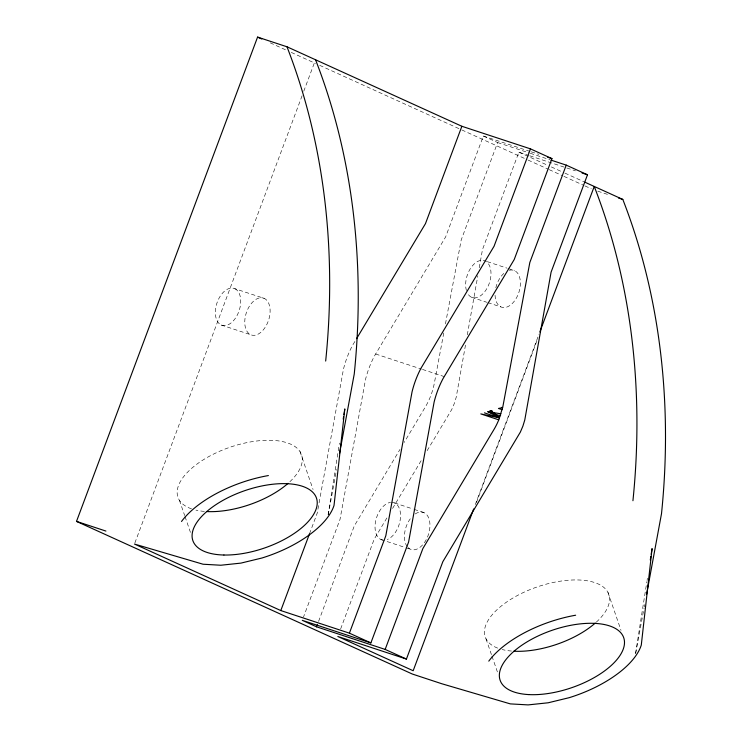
<?xml version="1.0" encoding="UTF-8"?>
<svg xmlns="http://www.w3.org/2000/svg" width="742" height="742" viewBox="0 0 742 742"><rect width="100%" height="100%" fill="white"/><g stroke="black" fill="none" stroke-linecap="round" stroke-linejoin="round"><path stroke-width="0.56" stroke-dasharray="3.71 2.78" d="M328.131 514.92L339.437 443.113M635.569 653.452L646.876 581.635M647.061 580.504L647.414 578.222M465.484 345.095L456.172 397.406L454.271 403.592L451.748 409.51L426.9 451.062M467.302 334.865L477.82 275.736M479.239 267.769L482.476 249.581L518.89 152.193L528.684 155.421M328.187 514.929L336.59 469.482M635.662 653.461L644.065 608.013M644.279 606.873L644.696 604.6M443.762 332.982L434.395 382.918A45.429 27.426 -71.8 0 1 425.509 406.672L404.149 442.445M445.46 323.902L461.218 239.916L497.632 142.538L483.348 136.046L445.627 236.939L374.599 355.743A62.903 37.981 -71.8 0 0 365.528 379.403L340.003 519.437L303.497 617.075M134.877 542.968L302.142 95.597M303.766 91.257L314.32 63.024M309.525 533.748L317.205 513.186L343.425 369.358A62.894 37.972 -71.8 0 1 352.385 345.642L355.362 340.689M318.587 621.397L354.286 525.93L399.994 449.402M340.652 628.91L374.228 539.109L387.843 516.349M475.288 504.606L539.026 334.123M476.475 502.473L537.783 338.51M392.574 508.437L422.161 458.973M483.348 136.046L530.168 151.461M531.263 151.822L538.887 154.327M497.632 142.538L529.213 152.935M530.298 153.288L549.896 159.743M529.779 155.783L565.71 167.618M566.805 167.97L575.514 170.845M597.755 191.186L609.738 195.127M487.29 261.648L506.897 268.103M507.982 268.456L514.512 270.607M471.532 297.254L486.78 302.272M487.865 302.634L500.933 306.928M234.834 288.703A19.413 11.724 -71.8 0 1 233.925 320.164A19.413 11.724 -71.8 0 1 215.365 311.723A19.413 11.724 -71.8 0 1 234.834 288.703L264.235 298.386A19.413 11.724 -71.8 0 1 263.327 329.838A19.413 11.724 -71.8 0 1 244.767 321.407A19.413 11.724 -71.8 0 1 264.235 298.386M375.637 353.999L421.373 369.062M422.458 369.414L444.235 376.593M221.246 325.024L250.648 334.707M394.623 502.955L413.136 509.049M414.231 509.411L424.025 512.639M380.952 539.517L404.909 547.401M406.004 547.763L410.354 549.201M518.89 152.193L547.142 165.039M551.334 166.941L563.892 172.654M564.94 173.127L583.778 181.688M270.209 42.841L287.052 50.502M291.263 52.413L315.48 63.422M319.691 65.333L460.754 129.46M461.812 129.933L527.08 159.604M528.137 160.087L548.134 169.176M549.191 169.649L562.872 175.873M563.929 176.355L583.926 185.444M584.984 185.927L591.3 188.793M607.976 592.459L621.026 630.403M486.001 638.806L491.594 655.075M491.965 656.16L497.938 673.504M300.018 451.581L313.068 489.525M179.443 500.349L184.665 515.532M185.036 516.617L191 533.962M391.6 502.306A19.542 11.798 -71.8 0 1 400.365 518.769A19.542 11.798 -71.8 0 1 387.259 539.517M382.937 540.093A19.542 11.798 -71.8 0 1 375.61 521.236A19.542 11.798 -71.8 0 1 390.524 502.38M415.214 513.946A19.542 11.798 -71.8 0 1 429.247 531.532A19.542 11.798 -71.8 0 1 407.803 547.308M407.256 546.659A19.542 11.798 -71.8 0 1 411.272 517.536M191.51 508.845A65.361 30.329 -19 0 1 196.491 464.446A65.361 30.329 -19 0 1 281.802 441.444A65.361 30.329 -19 0 1 288.953 482.569M204.384 511.405A65.361 30.329 -19 0 1 195.934 510.116M509.346 270.255A19.413 11.724 -71.8 0 1 520.346 284.965A19.413 11.724 -71.8 0 1 506.832 307.067A19.413 11.724 -71.8 0 1 495.053 293.637M495.832 287.794A19.413 11.724 -71.8 0 1 504.95 272.49M466.421 290.53A19.413 11.724 -71.8 0 1 479.675 260.646A19.413 11.724 -71.8 0 1 489.034 283.963A19.413 11.724 -71.8 0 1 467.497 293.22M497.678 648.118A65.361 30.329 -19 0 1 504.625 603.469A65.361 30.329 -19 0 1 589.538 581.209A65.361 30.329 -19 0 1 596.151 622.297M511.553 651.059A65.361 30.329 -19 0 1 502.148 649.528"/><path stroke-width="1.11" d="M343.203 419.174L343.565 416.893M343.926 414.62L344.817 408.916L334.03 505.395A84.134 39.029 -19 0 1 261.917 558.021L240.909 563.113L220.828 565.237L203.058 564.226L134.478 544.053L280.801 610.564L349.399 633.158L370.879 642.924L408.601 542.031L434.135 401.988A62.903 37.981 -71.8 0 1 443.197 378.327L514.225 259.524L551.955 158.63L530.474 148.864L461.867 126.279L286.978 46.783L257.576 37.1L76.509 521.394L412.339 674.042L441.731 683.725L510.32 703.889L528.091 704.9L548.171 702.785L569.179 697.684A84.134 39.029 -19 0 0 641.292 645.058L652.079 548.588L651.188 554.283M650.289 559.978L650.827 556.565M339.53 453.575L354.24 374.042A672.688 535.084 -65.6 0 0 315.545 59.768M646.588 594.379L661.502 513.705A672.688 535.084 -65.6 0 0 622.807 199.431L584.817 182.17M566.229 165.123L587.488 174.787L551.083 272.166L524.77 420L522.878 426.186L520.355 432.104L442.835 561.694L406.421 659.072L385.163 649.417L422.884 548.524L494.116 429.256A45.429 27.426 -71.8 0 0 498.772 419.833L502.779 407.07L529.825 262.501L566.229 165.123L550.991 160.105M280.801 610.564L309.525 533.748M461.867 126.279L425.463 223.657L356.55 338.704M385.163 649.417L316.565 626.823L317.372 624.653M349.399 633.158L385.812 535.78L412.033 391.943A62.894 37.972 -71.8 0 1 420.992 368.236L494.061 246.251L530.474 148.864M473.665 508.947L413.173 670.74L337.823 636.488L406.421 659.072M539.842 331.952L594.24 186.446A672.688 535.084 -65.6 0 1 632.935 500.72M500.275 415.817L488.041 411.791L490.889 411.253L492.679 411.689L491.566 410.697L488.041 411.791L499.552 417.839L480.807 413.915L498.772 419.833M499.412 415.501L500.637 415.158M492.122 411.189L489.646 411.318L490.36 411.736M488.041 411.791L500.943 413.786M547.596 157.193L551.955 158.63M582.043 172.997L587.488 174.787M618.448 197.993L622.807 199.431M502.093 409.658L498.466 408.471L502.575 407.59L501.87 407.349M484.433 412.858L499.552 417.839L493.792 412.673M76.509 521.394L105.911 531.068M370.879 642.924L302.282 620.331L316.565 626.823M257.576 37.1L261.787 39.011M488.783 661.141A84.134 39.029 -19 0 1 575.653 615.22M288.091 483.339A65.361 30.329 -19 0 1 206.675 511.553M286.978 46.783A672.688 535.084 -65.6 0 1 325.673 361.057M181.521 521.468A84.134 39.029 -19 0 1 268.391 475.557M595.288 623.057A65.361 30.329 -19 0 1 513.826 651.216M223.926 555.016A65.361 30.329 -19 0 0 317.233 502.529A65.361 30.329 -19 0 0 222.776 500.47A65.361 30.329 -19 0 0 223.926 555.016M528.74 694.586A65.361 30.329 -19 0 0 624.458 643.639A65.361 30.329 -19 0 0 532.515 638.779A65.361 30.329 -19 0 0 528.74 694.586"/></g></svg>
